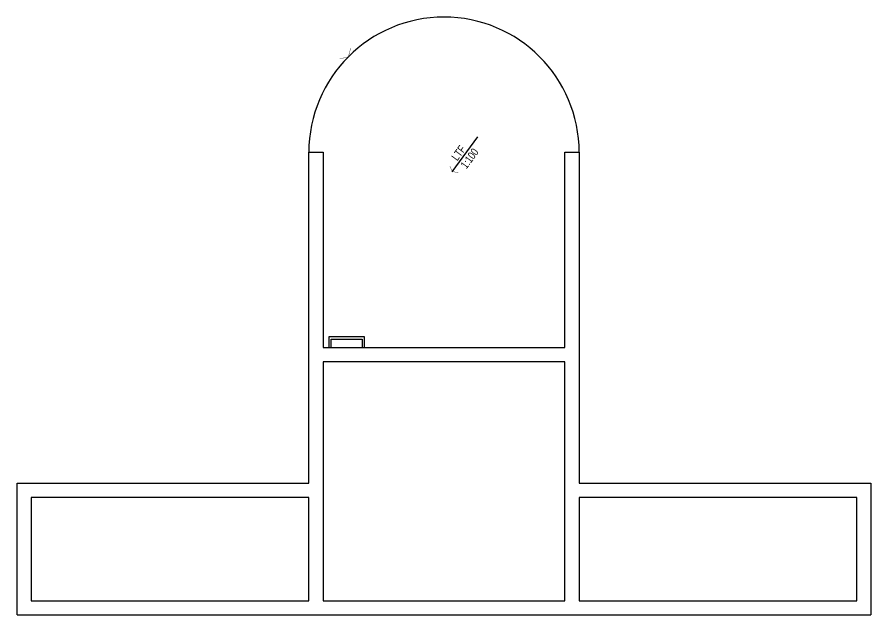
# Model space of a CAD drawing. Header units: millimetres. Extents: x -68474 to 329073, y -131063 to 73864.
# Drawn here: x 66000 to 78000, y 48833 to 57233 of the extents above; entities that cross this region are included whole.
import ezdxf

# ---------------------------------------------------------------- set-up
doc = ezdxf.new("R2010")
doc.units = ezdxf.units.MM
doc.header["$LTSCALE"] = 2000
doc.header["$MEASUREMENT"] = 0
doc.layers.add('AR-WALL', color=137, linetype='Continuous')
doc.layers.add('PDR51', color=4, linetype='Continuous')
doc.styles.add('s4157A$0$STANDARD', font='txt')

msp = doc.modelspace()

# ---------------------------------------------------------------- linework, layer by layer
at = {"layer": 'AR-WALL', "linetype": 'Continuous'}
for p, q in [((70100.1, 50683.2), (70100.1, 55333.3)), ((70100.1, 55333.3), (70300.1, 55333.3)), ((70300.1, 55333.3), (70300.1, 52591.4)), ((73700.1, 52591.4), (73700.1, 55333.3)), ((73700.1, 55333.3), (73900.1, 55333.3)), ((73900.1, 55333.3), (73900.1, 50683.2)), ((70382.1, 52741.5), (70382.1, 52591.5)), ((70882.1, 52741.5), (70382.1, 52741.5)), ((70414.1, 52709.5), (70850.1, 52709.5)), ((70414.1, 52591.5), (70414.1, 52709.5)), ((70850.1, 52709.5), (70850.1, 52591.5)), ((70882.1, 52591.5), (70882.1, 52741.5)), ((70300.1, 52591.4), (71000.2, 52591.4)), ((70382.1, 52591.5), (70414.1, 52591.5)), ((70850.1, 52591.5), (70882.1, 52591.5)), ((71000.2, 52591.4), (73700.1, 52591.4)), ((71000.2, 52391.4), (70300.1, 52391.4)), ((70300.1, 52391.4), (70300.1, 49033.3)), ((73700.1, 52391.4), (71000.2, 52391.4)), ((73700.1, 49033.3), (73700.1, 52391.4)), ((66000.1, 48833.3), (66000.1, 50683.2)), ((66000.1, 50683.2), (70100.1, 50683.2)), ((73900.1, 50683.2), (78000.1, 50683.2)), ((78000.1, 50683.2), (78000.1, 48833.3)), ((70100.1, 50483.2), (66200.1, 50483.2)), ((66200.1, 50483.2), (66200.1, 49033.3)), ((70100.1, 49033.3), (70100.1, 50483.2)), ((77800.1, 50483.2), (73900.1, 50483.2)), ((73900.1, 50483.2), (73900.1, 49033.3)), ((77800.1, 49033.3), (77800.1, 50483.2))]:
    msp.add_line(p, q, dxfattribs=at)
at = {"layer": 'AR-WALL'}
for p, q in [((66200.1, 49033.3), (70100.1, 49033.3)), ((70300.1, 49033.3), (73700.1, 49033.3)), ((73900.1, 49033.3), (77800.1, 49033.3)), ((66000.1, 48833.3), (78000.1, 48833.3))]:
    msp.add_line(p, q, dxfattribs=at)
at = {"layer": 'AR-WALL', "linetype": 'Continuous', "const_width": 5}
msp.add_lwpolyline([(70535.9, 56644.4), (70656.6, 56676.8), (70689, 56797.5)], dxfattribs=at)
at = {"layer": 'AR-WALL', "linetype": 'Continuous'}
msp.add_arc((72000.1, 55333.3), 1900, 0, 180, dxfattribs=at)
at = {"layer": 'PDR51', "linetype": 'Continuous'}
msp.add_line((72116.9, 55060.5), (72476.6, 55549.4), dxfattribs=at)
at = {"layer": 'PDR51', "linetype": 'Continuous', "const_width": 5}
msp.add_lwpolyline([(72200.7, 55051.3), (72116.9, 55060.5), (72083, 55137.9)], dxfattribs=at)

# ---------------------------------------------------------------- texts
at = {"layer": 'PDR51', "linetype": 'Continuous', "style": 's4157A$0$STANDARD', "width": 0.8}
for s, p in [('LTF', (72186.1, 55204.9)), ('1:100', (72315.2, 55092.2))]:
    msp.add_text(s, height=112.5, rotation=53.65422, dxfattribs=at).set_placement(p)

doc.saveas('drawing.dxf')
